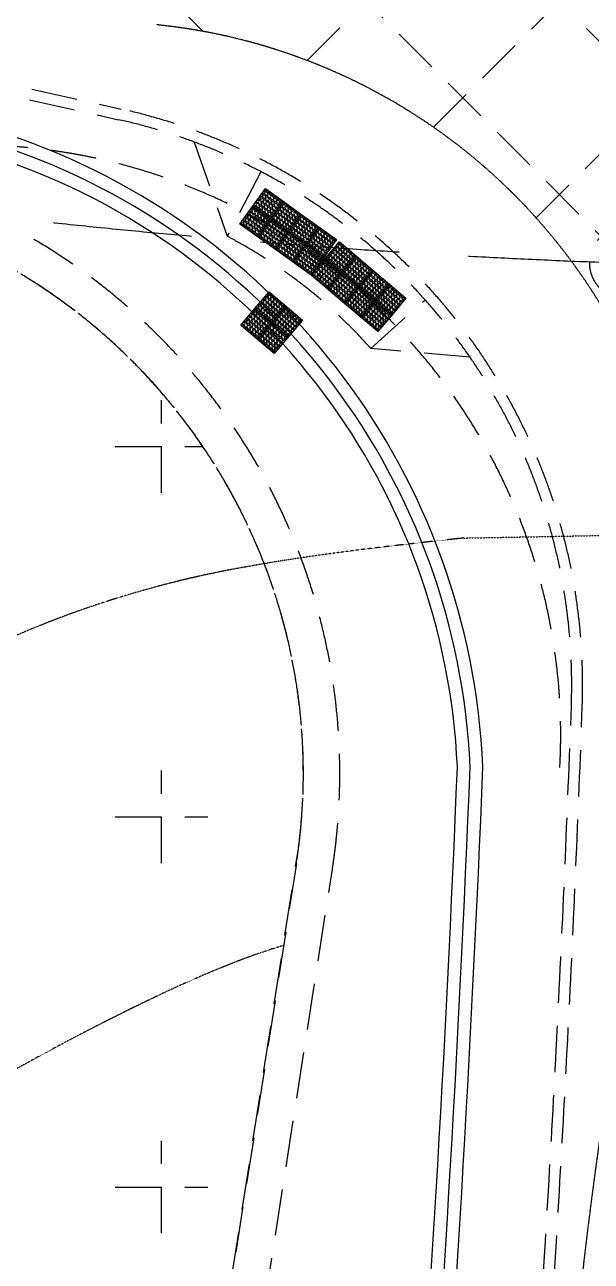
# Model space of a CAD drawing. Header units: millimetres. Extents: x 832728086 to 834530684, y 817551485 to 818349469.
# Drawn here: x 834236357 to 834244134, y 817878981 to 817895949 of the extents above; entities that cross this region are included whole.
import ezdxf

# ---------------------------------------------------------------- set-up
doc = ezdxf.new("R2010")
doc.units = ezdxf.units.MM
doc.header["$LTSCALE"] = 100
doc.linetypes.add('Hidden', pattern=[9.525, 6.35, -3.175])
doc.layers.add('+C-160', color=160, linetype='Hidden')
doc.layers.add('000-Tactile-l', color=8, linetype='Continuous')
doc.layers.add('000-helpline', color=30, linetype='Continuous', lineweight=30, plot=False)

# ---------------------------------------------------------------- blocks, each defined once
blk = doc.blocks.new('tactile')
at = {"layer": '000-helpline', "ltscale": 0.015}
for points in [[(834239.542, 817893.506), (834239.717, 817893.75), (834239.961, 817893.575), (834239.786, 817893.331)], [(834239.786, 817893.331), (834239.961, 817893.575), (834240.205, 817893.401), (834240.03, 817893.157)], [(834239.368, 817893.261), (834239.542, 817893.506), (834239.786, 817893.331), (834239.612, 817893.087)], [(834240.03, 817893.157), (834240.205, 817893.401), (834240.449, 817893.226), (834240.275, 817892.982)], [(834239.612, 817893.087), (834239.786, 817893.331), (834240.03, 817893.157), (834239.856, 817892.913)], [(834240.275, 817892.982), (834240.449, 817893.226), (834240.693, 817893.052), (834240.519, 817892.808)], [(834239.856, 817892.913), (834240.03, 817893.157), (834240.275, 817892.982), (834240.1, 817892.738)], [(834240.1, 817892.738), (834240.275, 817892.982), (834240.519, 817892.808), (834240.344, 817892.564)], [(834240.538, 817892.792), (834240.733, 817893.021), (834240.961, 817892.827), (834240.767, 817892.598)], [(834240.344, 817892.564), (834240.538, 817892.792), (834240.767, 817892.598), (834240.573, 817892.37)], [(834240.767, 817892.598), (834240.961, 817892.827), (834241.19, 817892.632), (834240.996, 817892.404)], [(834240.573, 817892.37), (834240.767, 817892.598), (834240.996, 817892.404), (834240.801, 817892.175)], [(834240.996, 817892.404), (834241.19, 817892.632), (834241.419, 817892.438), (834241.224, 817892.21)], [(834240.801, 817892.175), (834240.996, 817892.404), (834241.224, 817892.21), (834241.03, 817891.981)], [(834241.224, 817892.21), (834241.419, 817892.438), (834241.647, 817892.244), (834241.453, 817892.015)], [(834239.573, 817892.104), (834239.768, 817892.332), (834239.996, 817892.138), (834239.802, 817891.909)], [(834241.03, 817891.981), (834241.224, 817892.21), (834241.453, 817892.015), (834241.259, 817891.787)], [(834239.379, 817891.875), (834239.573, 817892.104), (834239.802, 817891.909), (834239.608, 817891.681)], [(834239.802, 817891.909), (834239.996, 817892.138), (834240.225, 817891.944), (834240.031, 817891.715)], [(834239.608, 817891.681), (834239.802, 817891.909), (834240.031, 817891.715), (834239.836, 817891.487)]]:
    blk.add_lwpolyline(points, close=True, dxfattribs=at)
at = {"layer": '000-Tactile-l'}
for points in [[(834239.856, 817892.913), (834239.368, 817893.261), (834239.717, 817893.75), (834240.205, 817893.401)], [(834240.344, 817892.564), (834239.856, 817892.913), (834240.205, 817893.401), (834240.693, 817893.052)], [(834240.801, 817892.175), (834240.344, 817892.564), (834240.733, 817893.021), (834241.19, 817892.632)], [(834241.259, 817891.787), (834240.801, 817892.175), (834241.19, 817892.632), (834241.647, 817892.244)], [(834239.836, 817891.487), (834239.379, 817891.875), (834239.768, 817892.332), (834240.225, 817891.944)]]:
    blk.add_lwpolyline(points, close=True, dxfattribs=at)
at = {"layer": '000-Tactile-l', "ltscale": 0.015}
for centre, radius in [((834239.722, 817893.715), 0.0175), ((834239.722, 817893.715), 0.0125), ((834239.606, 817893.552), 0.0175), ((834239.606, 817893.552), 0.0125), ((834239.635, 817893.593), 0.0175), ((834239.635, 817893.593), 0.0125), ((834239.664, 817893.633), 0.0175), ((834239.664, 817893.633), 0.0125), ((834239.676, 817893.564), 0.0175), ((834239.676, 817893.564), 0.0125), ((834239.693, 817893.674), 0.0175), ((834239.693, 817893.674), 0.0125), ((834239.705, 817893.604), 0.0175), ((834239.705, 817893.604), 0.0125), ((834239.717, 817893.535), 0.0175), ((834239.717, 817893.535), 0.0125), ((834239.734, 817893.645), 0.0175), ((834239.734, 817893.645), 0.0125), ((834239.746, 817893.575), 0.0175), ((834239.746, 817893.575), 0.0125), ((834239.763, 817893.686), 0.0175), ((834239.763, 817893.686), 0.0125), ((834239.775, 817893.616), 0.0175), ((834239.775, 817893.616), 0.0125), ((834239.786, 817893.546), 0.0175), ((834239.786, 817893.546), 0.0125), ((834239.804, 817893.657), 0.0175), ((834239.804, 817893.657), 0.0125), ((834239.815, 817893.587), 0.0175), ((834239.815, 817893.587), 0.0125), ((834239.845, 817893.628), 0.0175), ((834239.845, 817893.628), 0.0125), ((834239.856, 817893.558), 0.0175), ((834239.856, 817893.558), 0.0125), ((834239.885, 817893.598), 0.0175), ((834239.885, 817893.598), 0.0125), ((834239.897, 817893.529), 0.0175), ((834239.897, 817893.529), 0.0125), ((834239.926, 817893.569), 0.0175), ((834239.926, 817893.569), 0.0125), ((834239.967, 817893.54), 0.0175), ((834239.967, 817893.54), 0.0125), ((834239.49, 817893.389), 0.0175), ((834239.49, 817893.389), 0.0125), ((834239.519, 817893.43), 0.0175), ((834239.519, 817893.43), 0.0125), ((834239.531, 817893.36), 0.0175), ((834239.531, 817893.36), 0.0125), ((834239.548, 817893.471), 0.0175), ((834239.548, 817893.471), 0.0125), ((834239.56, 817893.401), 0.0175), ((834239.56, 817893.401), 0.0125), ((834239.577, 817893.511), 0.0175), ((834239.577, 817893.511), 0.0125), ((834239.589, 817893.442), 0.0175), ((834239.589, 817893.442), 0.0125), ((834239.6, 817893.372), 0.0175), ((834239.6, 817893.372), 0.0125), ((834239.618, 817893.482), 0.0175), ((834239.618, 817893.482), 0.0125), ((834239.629, 817893.412), 0.0175), ((834239.629, 817893.412), 0.0125), ((834239.647, 817893.523), 0.0175), ((834239.647, 817893.523), 0.0125), ((834239.658, 817893.453), 0.0175), ((834239.658, 817893.453), 0.0125), ((834239.67, 817893.383), 0.0175), ((834239.67, 817893.383), 0.0125), ((834239.688, 817893.494), 0.0175), ((834239.688, 817893.494), 0.0125), ((834239.699, 817893.424), 0.0175), ((834239.699, 817893.424), 0.0125), ((834239.711, 817893.354), 0.0175), ((834239.728, 817893.465), 0.0175), ((834239.728, 817893.465), 0.0125), ((834239.74, 817893.395), 0.0175), ((834239.74, 817893.395), 0.0125), ((834239.757, 817893.505), 0.0175), ((834239.757, 817893.505), 0.0125), ((834239.769, 817893.436), 0.0175), ((834239.769, 817893.436), 0.0125), ((834239.781, 817893.366), 0.0175), ((834239.781, 817893.366), 0.0125), ((834239.798, 817893.476), 0.0175), ((834239.798, 817893.476), 0.0125), ((834239.81, 817893.407), 0.0175), ((834239.81, 817893.407), 0.0125), ((834239.827, 817893.517), 0.0175), ((834239.827, 817893.517), 0.0125), ((834239.839, 817893.447), 0.0175), ((834239.839, 817893.447), 0.0125), ((834239.85, 817893.378), 0.0175), ((834239.85, 817893.378), 0.0125), ((834239.868, 817893.488), 0.0175), ((834239.868, 817893.488), 0.0125), ((834239.879, 817893.418), 0.0175), ((834239.879, 817893.418), 0.0125), ((834239.908, 817893.459), 0.0175), ((834239.908, 817893.459), 0.0125), ((834239.92, 817893.389), 0.0175), ((834239.92, 817893.389), 0.0125), ((834239.937, 817893.5), 0.0175), ((834239.937, 817893.5), 0.0125), ((834239.949, 817893.43), 0.0175), ((834239.949, 817893.43), 0.0125), ((834239.961, 817893.36), 0.0175), ((834239.961, 817893.36), 0.0125), ((834239.978, 817893.471), 0.0175), ((834239.978, 817893.471), 0.0125), ((834239.99, 817893.401), 0.0175), ((834239.99, 817893.401), 0.0125), ((834240.007, 817893.511), 0.0175), ((834240.007, 817893.511), 0.0125), ((834240.019, 817893.441), 0.0175), ((834240.019, 817893.441), 0.0125), ((834240.03, 817893.372), 0.0175), ((834240.03, 817893.372), 0.0125), ((834240.048, 817893.482), 0.0175), ((834240.048, 817893.482), 0.0125), ((834240.06, 817893.412), 0.0175), ((834240.06, 817893.412), 0.0125), ((834240.089, 817893.453), 0.0175), ((834240.089, 817893.453), 0.0125), ((834240.1, 817893.383), 0.0175), ((834240.1, 817893.383), 0.0125), ((834240.129, 817893.424), 0.0175), ((834240.129, 817893.424), 0.0125), ((834240.141, 817893.354), 0.0175), ((834240.17, 817893.395), 0.0175), ((834240.17, 817893.395), 0.0125), ((834240.211, 817893.366), 0.0175), ((834240.211, 817893.366), 0.0125), ((834239.403, 817893.267), 0.0175), ((834239.403, 817893.267), 0.0125), ((834239.432, 817893.308), 0.0175), ((834239.432, 817893.308), 0.0125), ((834239.443, 817893.238), 0.0175), ((834239.443, 817893.238), 0.0125), ((834239.461, 817893.349), 0.0175), ((834239.461, 817893.349), 0.0125), ((834239.472, 817893.279), 0.0175), ((834239.472, 817893.279), 0.0125), ((834239.484, 817893.209), 0.0175), ((834239.484, 817893.209), 0.0125), ((834239.502, 817893.32), 0.0175), ((834239.502, 817893.32), 0.0125), ((834239.513, 817893.25), 0.0175), ((834239.513, 817893.25), 0.0125), ((834239.542, 817893.29), 0.0175), ((834239.542, 817893.29), 0.0125), ((834239.554, 817893.221), 0.0175), ((834239.554, 817893.221), 0.0125), ((834239.571, 817893.331), 0.0175), ((834239.571, 817893.331), 0.0125), ((834239.583, 817893.261), 0.0175), ((834239.583, 817893.261), 0.0125), ((834239.595, 817893.192), 0.0175), ((834239.595, 817893.192), 0.0125), ((834239.612, 817893.302), 0.0175), ((834239.612, 817893.302), 0.0125), ((834239.624, 817893.232), 0.0175), ((834239.624, 817893.232), 0.0125), ((834239.641, 817893.343), 0.0175), ((834239.641, 817893.343), 0.0125), ((834239.653, 817893.273), 0.0175), ((834239.653, 817893.273), 0.0125), ((834239.664, 817893.203), 0.0175), ((834239.664, 817893.203), 0.0125), ((834239.682, 817893.314), 0.0175), ((834239.682, 817893.314), 0.0125), ((834239.693, 817893.244), 0.0175), ((834239.693, 817893.244), 0.0125), ((834239.711, 817893.354), 0.0125), ((834239.722, 817893.285), 0.0175), ((834239.722, 817893.285), 0.0125), ((834239.734, 817893.215), 0.0175), ((834239.734, 817893.215), 0.0125), ((834239.751, 817893.325), 0.0175), ((834239.751, 817893.325), 0.0125), ((834239.763, 817893.256), 0.0175), ((834239.763, 817893.256), 0.0125), ((834239.775, 817893.186), 0.0175), ((834239.792, 817893.296), 0.0175), ((834239.792, 817893.296), 0.0125), ((834239.804, 817893.226), 0.0175), ((834239.804, 817893.226), 0.0125), ((834239.821, 817893.337), 0.0175), ((834239.821, 817893.337), 0.0125), ((834239.833, 817893.267), 0.0175), ((834239.833, 817893.267), 0.0125), ((834239.844, 817893.197), 0.0175), ((834239.844, 817893.197), 0.0125), ((834239.862, 817893.308), 0.0175), ((834239.862, 817893.308), 0.0125), ((834239.874, 817893.238), 0.0175), ((834239.874, 817893.238), 0.0125), ((834239.891, 817893.349), 0.0175), ((834239.891, 817893.349), 0.0125), ((834239.903, 817893.279), 0.0175), ((834239.903, 817893.279), 0.0125), ((834239.914, 817893.209), 0.0175), ((834239.914, 817893.209), 0.0125), ((834239.932, 817893.319), 0.0175), ((834239.932, 817893.319), 0.0125), ((834239.943, 817893.25), 0.0175), ((834239.943, 817893.25), 0.0125), ((834239.972, 817893.29), 0.0175), ((834239.972, 817893.29), 0.0125), ((834239.984, 817893.221), 0.0175), ((834239.984, 817893.221), 0.0125), ((834240.001, 817893.331), 0.0175), ((834240.001, 817893.331), 0.0125), ((834240.013, 817893.261), 0.0175), ((834240.013, 817893.261), 0.0125), ((834240.025, 817893.192), 0.0175), ((834240.025, 817893.192), 0.0125), ((834240.042, 817893.302), 0.0175), ((834240.042, 817893.302), 0.0125), ((834240.054, 817893.232), 0.0175), ((834240.054, 817893.232), 0.0125), ((834240.071, 817893.343), 0.0175), ((834240.071, 817893.343), 0.0125), ((834240.083, 817893.273), 0.0175), ((834240.083, 817893.273), 0.0125), ((834240.094, 817893.203), 0.0175), ((834240.094, 817893.203), 0.0125), ((834240.112, 817893.314), 0.0175), ((834240.112, 817893.314), 0.0125), ((834240.123, 817893.244), 0.0175), ((834240.123, 817893.244), 0.0125), ((834240.141, 817893.354), 0.0125), ((834240.153, 817893.285), 0.0175), ((834240.153, 817893.285), 0.0125), ((834240.164, 817893.215), 0.0175), ((834240.164, 817893.215), 0.0125), ((834240.182, 817893.325), 0.0175), ((834240.182, 817893.325), 0.0125), ((834240.193, 817893.255), 0.0175), ((834240.193, 817893.255), 0.0125), ((834240.205, 817893.186), 0.0175), ((834240.222, 817893.296), 0.0175), ((834240.222, 817893.296), 0.0125), ((834240.234, 817893.226), 0.0175), ((834240.234, 817893.226), 0.0125), ((834240.251, 817893.337), 0.0175), ((834240.251, 817893.337), 0.0125), ((834240.263, 817893.267), 0.0175), ((834240.263, 817893.267), 0.0125), ((834240.275, 817893.197), 0.0175), ((834240.275, 817893.197), 0.0125), ((834240.292, 817893.308), 0.0175), ((834240.292, 817893.308), 0.0125), ((834240.304, 817893.238), 0.0175), ((834240.304, 817893.238), 0.0125), ((834240.333, 817893.279), 0.0175), ((834240.333, 817893.279), 0.0125), ((834240.344, 817893.209), 0.0175), ((834240.344, 817893.209), 0.0125), ((834240.373, 817893.25), 0.0175), ((834240.373, 817893.25), 0.0125), ((834240.414, 817893.221), 0.0175), ((834240.414, 817893.221), 0.0125), ((834240.455, 817893.191), 0.0175), ((834240.455, 817893.191), 0.0125), ((834239.525, 817893.18), 0.0175), ((834239.525, 817893.18), 0.0125), ((834239.565, 817893.151), 0.0175), ((834239.565, 817893.151), 0.0125), ((834239.606, 817893.122), 0.0175), ((834239.606, 817893.122), 0.0125), ((834239.635, 817893.163), 0.0175), ((834239.635, 817893.163), 0.0125), ((834239.647, 817893.093), 0.0175), ((834239.647, 817893.093), 0.0125), ((834239.676, 817893.133), 0.0175), ((834239.676, 817893.133), 0.0125), ((834239.687, 817893.064), 0.0175), ((834239.687, 817893.064), 0.0125), ((834239.705, 817893.174), 0.0175), ((834239.705, 817893.174), 0.0125), ((834239.717, 817893.104), 0.0175), ((834239.717, 817893.104), 0.0125), ((834239.728, 817893.035), 0.0175), ((834239.728, 817893.035), 0.0125), ((834239.746, 817893.145), 0.0175), ((834239.746, 817893.145), 0.0125), ((834239.757, 817893.075), 0.0175), ((834239.757, 817893.075), 0.0125), ((834239.775, 817893.186), 0.0125), ((834239.786, 817893.116), 0.0175), ((834239.786, 817893.116), 0.0125), ((834239.798, 817893.046), 0.0175), ((834239.798, 817893.046), 0.0125), ((834239.815, 817893.157), 0.0175), ((834239.815, 817893.157), 0.0125), ((834239.827, 817893.087), 0.0175), ((834239.827, 817893.087), 0.0125), ((834239.839, 817893.017), 0.0175), ((834239.856, 817893.128), 0.0175), ((834239.856, 817893.128), 0.0125), ((834239.868, 817893.058), 0.0175), ((834239.868, 817893.058), 0.0125), ((834239.885, 817893.168), 0.0175), ((834239.885, 817893.168), 0.0125), ((834239.897, 817893.099), 0.0175), ((834239.897, 817893.099), 0.0125), ((834239.908, 817893.029), 0.0175), ((834239.908, 817893.029), 0.0125), ((834239.926, 817893.139), 0.0175), ((834239.926, 817893.139), 0.0125), ((834239.937, 817893.07), 0.0175), ((834239.937, 817893.07), 0.0125), ((834239.955, 817893.18), 0.0175), ((834239.955, 817893.18), 0.0125), ((834239.966, 817893.11), 0.0175), ((834239.966, 817893.11), 0.0125), ((834239.978, 817893.04), 0.0175), ((834239.978, 817893.04), 0.0125), ((834239.996, 817893.151), 0.0175), ((834239.996, 817893.151), 0.0125), ((834240.007, 817893.081), 0.0175), ((834240.007, 817893.081), 0.0125), ((834240.036, 817893.122), 0.0175), ((834240.036, 817893.122), 0.0125), ((834240.048, 817893.052), 0.0175), ((834240.048, 817893.052), 0.0125), ((834240.065, 817893.162), 0.0175), ((834240.065, 817893.162), 0.0125), ((834240.077, 817893.093), 0.0175), ((834240.077, 817893.093), 0.0125), ((834240.089, 817893.023), 0.0175), ((834240.089, 817893.023), 0.0125), ((834240.106, 817893.133), 0.0175), ((834240.106, 817893.133), 0.0125), ((834240.118, 817893.064), 0.0175), ((834240.118, 817893.064), 0.0125), ((834240.135, 817893.174), 0.0175), ((834240.135, 817893.174), 0.0125), ((834240.147, 817893.104), 0.0175), ((834240.147, 817893.104), 0.0125), ((834240.158, 817893.035), 0.0175), ((834240.158, 817893.035), 0.0125), ((834240.176, 817893.145), 0.0175), ((834240.176, 817893.145), 0.0125), ((834240.187, 817893.075), 0.0175), ((834240.187, 817893.075), 0.0125), ((834240.205, 817893.186), 0.0125), ((834240.216, 817893.116), 0.0175), ((834240.216, 817893.116), 0.0125), ((834240.228, 817893.046), 0.0175), ((834240.228, 817893.046), 0.0125), ((834240.245, 817893.157), 0.0175), ((834240.245, 817893.157), 0.0125), ((834240.257, 817893.087), 0.0175), ((834240.257, 817893.087), 0.0125), ((834240.269, 817893.017), 0.0175), ((834240.286, 817893.128), 0.0175), ((834240.286, 817893.128), 0.0125), ((834240.298, 817893.058), 0.0175), ((834240.298, 817893.058), 0.0125), ((834240.315, 817893.168), 0.0175), ((834240.315, 817893.168), 0.0125), ((834240.327, 817893.099), 0.0175), ((834240.327, 817893.099), 0.0125), ((834240.338, 817893.029), 0.0175), ((834240.338, 817893.029), 0.0125), ((834240.356, 817893.139), 0.0175), ((834240.356, 817893.139), 0.0125), ((834240.368, 817893.069), 0.0175), ((834240.368, 817893.069), 0.0125), ((834240.385, 817893.18), 0.0175), ((834240.385, 817893.18), 0.0125), ((834240.397, 817893.11), 0.0175), ((834240.397, 817893.11), 0.0125), ((834240.408, 817893.04), 0.0175), ((834240.408, 817893.04), 0.0125), ((834240.426, 817893.151), 0.0175), ((834240.426, 817893.151), 0.0125), ((834240.437, 817893.081), 0.0175), ((834240.437, 817893.081), 0.0125), ((834240.466, 817893.122), 0.0175), ((834240.466, 817893.122), 0.0125), ((834240.478, 817893.052), 0.0175), ((834240.478, 817893.052), 0.0125), ((834240.495, 817893.162), 0.0175), ((834240.495, 817893.162), 0.0125), ((834240.507, 817893.093), 0.0175), ((834240.507, 817893.093), 0.0125), ((834240.519, 817893.023), 0.0175), ((834240.519, 817893.023), 0.0125), ((834240.536, 817893.133), 0.0175), ((834240.536, 817893.133), 0.0125), ((834240.548, 817893.064), 0.0175), ((834240.548, 817893.064), 0.0125), ((834240.577, 817893.104), 0.0175), ((834240.577, 817893.104), 0.0125), ((834240.588, 817893.035), 0.0175), ((834240.588, 817893.035), 0.0125), ((834240.617, 817893.075), 0.0175), ((834240.617, 817893.075), 0.0125), ((834240.658, 817893.046), 0.0175), ((834240.658, 817893.046), 0.0125), ((834239.769, 817893.006), 0.0175), ((834239.769, 817893.006), 0.0125), ((834239.81, 817892.977), 0.0175), ((834239.81, 817892.977), 0.0125), ((834239.839, 817893.017), 0.0125), ((834239.85, 817892.947), 0.0175), ((834239.85, 817892.947), 0.0125), ((834239.879, 817892.988), 0.0175), ((834239.879, 817892.988), 0.0125), ((834239.891, 817892.918), 0.0175), ((834239.891, 817892.918), 0.0125), ((834239.92, 817892.959), 0.0175), ((834239.92, 817892.959), 0.0125), ((834239.932, 817892.889), 0.0175), ((834239.932, 817892.889), 0.0125), ((834239.949, 817893), 0.0175), ((834239.949, 817893), 0.0125), ((834239.961, 817892.93), 0.0175), ((834239.961, 817892.93), 0.0125), ((834239.972, 817892.86), 0.0175), ((834239.972, 817892.86), 0.0125), ((834239.99, 817892.971), 0.0175), ((834239.99, 817892.971), 0.0125), ((834240.001, 817892.901), 0.0175), ((834240.001, 817892.901), 0.0125), ((834240.019, 817893.011), 0.0175), ((834240.019, 817893.011), 0.0125), ((834240.03, 817892.942), 0.0175), ((834240.03, 817892.942), 0.0125), ((834240.042, 817892.872), 0.0175), ((834240.042, 817892.872), 0.0125), ((834240.059, 817892.982), 0.0175), ((834240.059, 817892.982), 0.0125), ((834240.071, 817892.913), 0.0175), ((834240.071, 817892.913), 0.0125), ((834240.1, 817892.953), 0.0175), ((834240.1, 817892.953), 0.0125), ((834240.112, 817892.883), 0.0175), ((834240.112, 817892.883), 0.0125), ((834240.129, 817892.994), 0.0175), ((834240.129, 817892.994), 0.0125), ((834240.141, 817892.924), 0.0175), ((834240.141, 817892.924), 0.0125), ((834240.152, 817892.854), 0.0175), ((834240.152, 817892.854), 0.0125), ((834240.17, 817892.965), 0.0175), ((834240.17, 817892.965), 0.0125), ((834240.182, 817892.895), 0.0175), ((834240.182, 817892.895), 0.0125), ((834240.199, 817893.006), 0.0175), ((834240.199, 817893.006), 0.0125), ((834240.211, 817892.936), 0.0175), ((834240.211, 817892.936), 0.0125), ((834240.222, 817892.866), 0.0175), ((834240.222, 817892.866), 0.0125), ((834240.24, 817892.976), 0.0175), ((834240.24, 817892.976), 0.0125), ((834240.251, 817892.907), 0.0175), ((834240.251, 817892.907), 0.0125), ((834240.269, 817893.017), 0.0125), ((834240.28, 817892.947), 0.0175), ((834240.28, 817892.947), 0.0125), ((834240.292, 817892.878), 0.0175), ((834240.292, 817892.878), 0.0125), ((834240.309, 817892.988), 0.0175), ((834240.309, 817892.988), 0.0125), ((834240.321, 817892.918), 0.0175), ((834240.321, 817892.918), 0.0125), ((834240.333, 817892.849), 0.0175), ((834240.35, 817892.959), 0.0175), ((834240.35, 817892.959), 0.0125), ((834240.362, 817892.889), 0.0175), ((834240.362, 817892.889), 0.0125), ((834240.379, 817893), 0.0175), ((834240.379, 817893), 0.0125), ((834240.391, 817892.93), 0.0175), ((834240.391, 817892.93), 0.0125), ((834240.402, 817892.86), 0.0175), ((834240.402, 817892.86), 0.0125), ((834240.42, 817892.971), 0.0175), ((834240.42, 817892.971), 0.0125), ((834240.431, 817892.901), 0.0175), ((834240.431, 817892.901), 0.0125), ((834240.449, 817893.011), 0.0175), ((834240.449, 817893.011), 0.0125), ((834240.461, 817892.942), 0.0175), ((834240.461, 817892.942), 0.0125), ((834240.472, 817892.872), 0.0175), ((834240.472, 817892.872), 0.0125), ((834240.49, 817892.982), 0.0175), ((834240.49, 817892.982), 0.0125), ((834240.501, 817892.912), 0.0175), ((834240.501, 817892.912), 0.0125), ((834240.53, 817892.953), 0.0175), ((834240.53, 817892.953), 0.0125), ((834240.542, 817892.883), 0.0175), ((834240.542, 817892.883), 0.0125), ((834240.559, 817892.994), 0.0175), ((834240.559, 817892.994), 0.0125), ((834240.571, 817892.924), 0.0175), ((834240.571, 817892.924), 0.0125), ((834240.6, 817892.965), 0.0175), ((834240.6, 817892.965), 0.0125), ((834240.629, 817893.005), 0.0175), ((834240.629, 817893.005), 0.0125), ((834240.638, 817892.871), 0.0175), ((834240.638, 817892.871), 0.0125), ((834240.671, 817892.91), 0.0175), ((834240.671, 817892.91), 0.0125), ((834240.703, 817892.948), 0.0175), ((834240.703, 817892.948), 0.0125), ((834240.709, 817892.877), 0.0175), ((834240.709, 817892.877), 0.0125), ((834240.736, 817892.986), 0.0175), ((834240.736, 817892.986), 0.0125), ((834240.741, 817892.915), 0.0175), ((834240.741, 817892.915), 0.0125), ((834240.747, 817892.845), 0.0175), ((834240.774, 817892.953), 0.0175), ((834240.774, 817892.953), 0.0125), ((834240.779, 817892.883), 0.0175), ((834240.779, 817892.883), 0.0125), ((834240.812, 817892.921), 0.0175), ((834240.812, 817892.921), 0.0125), ((834240.818, 817892.851), 0.0175), ((834240.818, 817892.851), 0.0125), ((834240.85, 817892.889), 0.0175), ((834240.85, 817892.889), 0.0125), ((834240.888, 817892.856), 0.0175), ((834240.888, 817892.856), 0.0125), ((834240.013, 817892.831), 0.0175), ((834240.013, 817892.831), 0.0125), ((834240.054, 817892.802), 0.0175), ((834240.054, 817892.802), 0.0125), ((834240.083, 817892.843), 0.0175), ((834240.083, 817892.843), 0.0125), ((834240.094, 817892.773), 0.0175), ((834240.094, 817892.773), 0.0125), ((834240.123, 817892.814), 0.0175), ((834240.123, 817892.814), 0.0125), ((834240.135, 817892.744), 0.0175), ((834240.135, 817892.744), 0.0125), ((834240.164, 817892.785), 0.0175), ((834240.164, 817892.785), 0.0125), ((834240.176, 817892.715), 0.0175), ((834240.176, 817892.715), 0.0125), ((834240.193, 817892.825), 0.0175), ((834240.193, 817892.825), 0.0125), ((834240.205, 817892.756), 0.0175), ((834240.205, 817892.756), 0.0125), ((834240.216, 817892.686), 0.0175), ((834240.216, 817892.686), 0.0125), ((834240.234, 817892.796), 0.0175), ((834240.234, 817892.796), 0.0125), ((834240.245, 817892.727), 0.0175), ((834240.245, 817892.727), 0.0125), ((834240.263, 817892.837), 0.0175), ((834240.263, 817892.837), 0.0125), ((834240.274, 817892.767), 0.0175), ((834240.274, 817892.767), 0.0125), ((834240.286, 817892.697), 0.0175), ((834240.286, 817892.697), 0.0125), ((834240.304, 817892.808), 0.0175), ((834240.304, 817892.808), 0.0125), ((834240.315, 817892.738), 0.0175), ((834240.315, 817892.738), 0.0125), ((834240.333, 817892.849), 0.0125), ((834240.344, 817892.779), 0.0175), ((834240.344, 817892.779), 0.0125), ((834240.356, 817892.709), 0.0175), ((834240.356, 817892.709), 0.0125), ((834240.373, 817892.82), 0.0175), ((834240.373, 817892.82), 0.0125), ((834240.385, 817892.75), 0.0175), ((834240.385, 817892.75), 0.0125), ((834240.397, 817892.68), 0.0175), ((834240.397, 817892.68), 0.0125), ((834240.414, 817892.79), 0.0175), ((834240.414, 817892.79), 0.0125), ((834240.426, 817892.721), 0.0175), ((834240.426, 817892.721), 0.0125), ((834240.443, 817892.831), 0.0175), ((834240.443, 817892.831), 0.0125), ((834240.455, 817892.761), 0.0175), ((834240.455, 817892.761), 0.0125), ((834240.477, 817892.681), 0.0175), ((834240.477, 817892.681), 0.0125), ((834240.484, 817892.802), 0.0175), ((834240.484, 817892.802), 0.0125), ((834240.509, 817892.719), 0.0175), ((834240.513, 817892.843), 0.0175), ((834240.509, 817892.719), 0.0125), ((834240.513, 817892.843), 0.0125), ((834240.541, 817892.757), 0.0175), ((834240.541, 817892.757), 0.0125), ((834240.547, 817892.687), 0.0175), ((834240.547, 817892.687), 0.0125), ((834240.574, 817892.795), 0.0175), ((834240.574, 817892.795), 0.0125), ((834240.579, 817892.725), 0.0175), ((834240.579, 817892.725), 0.0125), ((834240.606, 817892.833), 0.0175), ((834240.606, 817892.833), 0.0125), ((834240.612, 817892.763), 0.0175), ((834240.612, 817892.763), 0.0125), ((834240.618, 817892.692), 0.0175), ((834240.618, 817892.692), 0.0125), ((834240.644, 817892.801), 0.0175), ((834240.644, 817892.801), 0.0125), ((834240.65, 817892.73), 0.0175), ((834240.65, 817892.73), 0.0125), ((834240.677, 817892.839), 0.0175), ((834240.677, 817892.839), 0.0125), ((834240.682, 817892.769), 0.0175), ((834240.682, 817892.769), 0.0125), ((834240.688, 817892.698), 0.0175), ((834240.688, 817892.698), 0.0125), ((834240.715, 817892.807), 0.0175), ((834240.715, 817892.807), 0.0125), ((834240.72, 817892.736), 0.0175), ((834240.72, 817892.736), 0.0125), ((834240.747, 817892.845), 0.0125), ((834240.753, 817892.774), 0.0175), ((834240.753, 817892.774), 0.0125), ((834240.758, 817892.704), 0.0175), ((834240.758, 817892.704), 0.0125), ((834240.785, 817892.812), 0.0175), ((834240.785, 817892.812), 0.0125), ((834240.791, 817892.742), 0.0175), ((834240.791, 817892.742), 0.0125), ((834240.823, 817892.78), 0.0175), ((834240.823, 817892.78), 0.0125), ((834240.829, 817892.71), 0.0175), ((834240.829, 817892.71), 0.0125), ((834240.856, 817892.818), 0.0175), ((834240.856, 817892.818), 0.0125), ((834240.861, 817892.748), 0.0175), ((834240.861, 817892.748), 0.0125), ((834240.867, 817892.677), 0.0175), ((834240.894, 817892.786), 0.0175), ((834240.894, 817892.786), 0.0125), ((834240.899, 817892.715), 0.0175), ((834240.899, 817892.715), 0.0125), ((834240.926, 817892.824), 0.0175), ((834240.926, 817892.824), 0.0125), ((834240.932, 817892.753), 0.0175), ((834240.932, 817892.753), 0.0125), ((834240.938, 817892.683), 0.0175), ((834240.938, 817892.683), 0.0125), ((834240.964, 817892.791), 0.0175), ((834240.964, 817892.791), 0.0125), ((834240.97, 817892.721), 0.0175), ((834240.97, 817892.721), 0.0125), ((834241.002, 817892.759), 0.0175), ((834241.002, 817892.759), 0.0125), ((834241.008, 817892.689), 0.0175), ((834241.008, 817892.689), 0.0125), ((834241.04, 817892.727), 0.0175), ((834241.04, 817892.727), 0.0125), ((834241.078, 817892.694), 0.0175), ((834241.078, 817892.694), 0.0125), ((834240.257, 817892.657), 0.0175), ((834240.257, 817892.657), 0.0125), ((834240.298, 817892.628), 0.0175), ((834240.298, 817892.628), 0.0125), ((834240.327, 817892.668), 0.0175), ((834240.327, 817892.668), 0.0125), ((834240.338, 817892.599), 0.0175), ((834240.338, 817892.599), 0.0125), ((834240.367, 817892.639), 0.0175), ((834240.367, 817892.639), 0.0125), ((834240.379, 817892.567), 0.0175), ((834240.379, 817892.567), 0.0125), ((834240.412, 817892.605), 0.0175), ((834240.412, 817892.605), 0.0125), ((834240.418, 817892.534), 0.0175), ((834240.418, 817892.534), 0.0125), ((834240.444, 817892.643), 0.0175), ((834240.444, 817892.643), 0.0125), ((834240.45, 817892.572), 0.0175), ((834240.45, 817892.572), 0.0125), ((834240.482, 817892.61), 0.0175), ((834240.482, 817892.61), 0.0125), ((834240.488, 817892.54), 0.0175), ((834240.488, 817892.54), 0.0125), ((834240.515, 817892.649), 0.0175), ((834240.515, 817892.649), 0.0125), ((834240.52, 817892.578), 0.0175), ((834240.52, 817892.578), 0.0125), ((834240.526, 817892.508), 0.0175), ((834240.553, 817892.616), 0.0175), ((834240.553, 817892.616), 0.0125), ((834240.558, 817892.546), 0.0175), ((834240.558, 817892.546), 0.0125), ((834240.585, 817892.654), 0.0175), ((834240.585, 817892.654), 0.0125), ((834240.591, 817892.584), 0.0175), ((834240.591, 817892.584), 0.0125), ((834240.597, 817892.513), 0.0175), ((834240.597, 817892.513), 0.0125), ((834240.623, 817892.622), 0.0175), ((834240.623, 817892.622), 0.0125), ((834240.629, 817892.551), 0.0175), ((834240.629, 817892.551), 0.0125), ((834240.656, 817892.66), 0.0175), ((834240.656, 817892.66), 0.0125), ((834240.661, 817892.59), 0.0175), ((834240.661, 817892.59), 0.0125), ((834240.667, 817892.519), 0.0175), ((834240.667, 817892.519), 0.0125), ((834240.694, 817892.628), 0.0175), ((834240.694, 817892.628), 0.0125), ((834240.699, 817892.557), 0.0175), ((834240.699, 817892.557), 0.0125), ((834240.726, 817892.666), 0.0175), ((834240.726, 817892.666), 0.0125), ((834240.732, 817892.595), 0.0175), ((834240.732, 817892.595), 0.0125), ((834240.738, 817892.525), 0.0175), ((834240.738, 817892.525), 0.0125), ((834240.764, 817892.633), 0.0175), ((834240.764, 817892.633), 0.0125), ((834240.77, 817892.563), 0.0175), ((834240.77, 817892.563), 0.0125), ((834240.797, 817892.671), 0.0175), ((834240.797, 817892.671), 0.0125), ((834240.802, 817892.601), 0.0175), ((834240.802, 817892.601), 0.0125), ((834240.808, 817892.531), 0.0175), ((834240.808, 817892.531), 0.0125), ((834240.835, 817892.639), 0.0175), ((834240.835, 817892.639), 0.0125), ((834240.84, 817892.569), 0.0175), ((834240.84, 817892.569), 0.0125), ((834240.867, 817892.677), 0.0125), ((834240.873, 817892.607), 0.0175), ((834240.873, 817892.607), 0.0125), ((834240.879, 817892.536), 0.0175), ((834240.879, 817892.536), 0.0125), ((834240.905, 817892.645), 0.0175), ((834240.905, 817892.645), 0.0125), ((834240.911, 817892.574), 0.0175), ((834240.911, 817892.574), 0.0125), ((834240.943, 817892.612), 0.0175), ((834240.943, 817892.612), 0.0125), ((834240.949, 817892.542), 0.0175), ((834240.949, 817892.542), 0.0125), ((834240.976, 817892.651), 0.0175), ((834240.976, 817892.651), 0.0125), ((834240.981, 817892.58), 0.0175), ((834240.981, 817892.58), 0.0125), ((834240.987, 817892.51), 0.0175), ((834241.014, 817892.618), 0.0175), ((834241.014, 817892.618), 0.0125), ((834241.019, 817892.548), 0.0175), ((834241.019, 817892.548), 0.0125), ((834241.046, 817892.656), 0.0175), ((834241.046, 817892.656), 0.0125), ((834241.052, 817892.586), 0.0175), ((834241.052, 817892.586), 0.0125), ((834241.058, 817892.515), 0.0175), ((834241.058, 817892.515), 0.0125), ((834241.084, 817892.624), 0.0175), ((834241.084, 817892.624), 0.0125), ((834241.09, 817892.553), 0.0175), ((834241.09, 817892.553), 0.0125), ((834241.117, 817892.662), 0.0175), ((834241.117, 817892.662), 0.0125), ((834241.122, 817892.592), 0.0175), ((834241.122, 817892.592), 0.0125), ((834241.128, 817892.521), 0.0175), ((834241.128, 817892.521), 0.0125), ((834241.155, 817892.63), 0.0175), ((834241.155, 817892.63), 0.0125), ((834241.16, 817892.559), 0.0175), ((834241.16, 817892.559), 0.0125), ((834241.193, 817892.597), 0.0175), ((834241.193, 817892.597), 0.0125), ((834241.199, 817892.527), 0.0175), ((834241.199, 817892.527), 0.0125), ((834241.231, 817892.565), 0.0175), ((834241.231, 817892.565), 0.0125), ((834241.269, 817892.532), 0.0175), ((834241.269, 817892.532), 0.0125), ((834240.456, 817892.502), 0.0175), ((834240.456, 817892.502), 0.0125), ((834240.494, 817892.469), 0.0175), ((834240.494, 817892.469), 0.0125), ((834240.526, 817892.508), 0.0125), ((834240.532, 817892.437), 0.0175), ((834240.532, 817892.437), 0.0125), ((834240.564, 817892.475), 0.0175), ((834240.564, 817892.475), 0.0125), ((834240.57, 817892.405), 0.0175), ((834240.57, 817892.405), 0.0125), ((834240.602, 817892.443), 0.0175), ((834240.602, 817892.443), 0.0125), ((834240.608, 817892.372), 0.0175), ((834240.608, 817892.372), 0.0125), ((834240.635, 817892.481), 0.0175), ((834240.635, 817892.481), 0.0125), ((834240.64, 817892.41), 0.0175), ((834240.64, 817892.41), 0.0125), ((834240.646, 817892.34), 0.0175), ((834240.673, 817892.449), 0.0175), ((834240.673, 817892.449), 0.0125), ((834240.679, 817892.378), 0.0175), ((834240.679, 817892.378), 0.0125), ((834240.705, 817892.487), 0.0175), ((834240.705, 817892.487), 0.0125), ((834240.711, 817892.416), 0.0175), ((834240.711, 817892.416), 0.0125), ((834240.717, 817892.346), 0.0175), ((834240.717, 817892.346), 0.0125), ((834240.743, 817892.454), 0.0175), ((834240.743, 817892.454), 0.0125), ((834240.749, 817892.384), 0.0175), ((834240.749, 817892.384), 0.0125), ((834240.776, 817892.492), 0.0175), ((834240.776, 817892.492), 0.0125), ((834240.781, 817892.422), 0.0175), ((834240.781, 817892.422), 0.0125), ((834240.787, 817892.351), 0.0175), ((834240.787, 817892.351), 0.0125), ((834240.814, 817892.46), 0.0175), ((834240.814, 817892.46), 0.0125), ((834240.819, 817892.39), 0.0175), ((834240.819, 817892.39), 0.0125), ((834240.846, 817892.498), 0.0175), ((834240.846, 817892.498), 0.0125), ((834240.852, 817892.428), 0.0175), ((834240.852, 817892.428), 0.0125), ((834240.858, 817892.357), 0.0175), ((834240.858, 817892.357), 0.0125), ((834240.884, 817892.466), 0.0175), ((834240.884, 817892.466), 0.0125), ((834240.89, 817892.395), 0.0175), ((834240.89, 817892.395), 0.0125), ((834240.917, 817892.504), 0.0175), ((834240.917, 817892.504), 0.0125), ((834240.922, 817892.433), 0.0175), ((834240.922, 817892.433), 0.0125), ((834240.928, 817892.363), 0.0175), ((834240.928, 817892.363), 0.0125), ((834240.955, 817892.471), 0.0175), ((834240.955, 817892.471), 0.0125), ((834240.96, 817892.401), 0.0175), ((834240.96, 817892.401), 0.0125), ((834240.987, 817892.51), 0.0125), ((834240.993, 817892.439), 0.0175), ((834240.993, 817892.439), 0.0125), ((834240.999, 817892.369), 0.0175), ((834240.999, 817892.369), 0.0125), ((834241.025, 817892.477), 0.0175), ((834241.025, 817892.477), 0.0125), ((834241.031, 817892.407), 0.0175), ((834241.031, 817892.407), 0.0125), ((834241.037, 817892.336), 0.0175), ((834241.063, 817892.445), 0.0175), ((834241.063, 817892.445), 0.0125), ((834241.069, 817892.374), 0.0175), ((834241.069, 817892.374), 0.0125), ((834241.096, 817892.483), 0.0175), ((834241.096, 817892.483), 0.0125), ((834241.101, 817892.412), 0.0175), ((834241.101, 817892.412), 0.0125), ((834241.107, 817892.342), 0.0175), ((834241.107, 817892.342), 0.0125), ((834241.134, 817892.451), 0.0175), ((834241.134, 817892.451), 0.0125), ((834241.14, 817892.38), 0.0175), ((834241.14, 817892.38), 0.0125), ((834241.166, 817892.489), 0.0175), ((834241.166, 817892.489), 0.0125), ((834241.172, 817892.418), 0.0175), ((834241.172, 817892.418), 0.0125), ((834241.178, 817892.348), 0.0175), ((834241.178, 817892.348), 0.0125), ((834241.204, 817892.456), 0.0175), ((834241.204, 817892.456), 0.0125), ((834241.21, 817892.386), 0.0175), ((834241.21, 817892.386), 0.0125), ((834241.237, 817892.494), 0.0175), ((834241.237, 817892.494), 0.0125), ((834241.242, 817892.424), 0.0175), ((834241.242, 817892.424), 0.0125), ((834241.248, 817892.353), 0.0175), ((834241.248, 817892.353), 0.0125), ((834241.275, 817892.462), 0.0175), ((834241.275, 817892.462), 0.0125), ((834241.28, 817892.392), 0.0175), ((834241.28, 817892.392), 0.0125), ((834241.307, 817892.5), 0.0175), ((834241.307, 817892.5), 0.0125), ((834241.313, 817892.43), 0.0175), ((834241.313, 817892.43), 0.0125), ((834241.319, 817892.359), 0.0175), ((834241.319, 817892.359), 0.0125), ((834241.345, 817892.468), 0.0175), ((834241.345, 817892.468), 0.0125), ((834241.351, 817892.397), 0.0175), ((834241.351, 817892.397), 0.0125), ((834241.383, 817892.435), 0.0175), ((834241.383, 817892.435), 0.0125), ((834241.389, 817892.365), 0.0175), ((834241.389, 817892.365), 0.0125), ((834241.421, 817892.403), 0.0175), ((834241.421, 817892.403), 0.0125), ((834241.46, 817892.371), 0.0175), ((834241.46, 817892.371), 0.0125), ((834241.498, 817892.338), 0.0175), ((834239.673, 817892.183), 0.0175), ((834239.673, 817892.183), 0.0125), ((834239.706, 817892.221), 0.0175), ((834239.706, 817892.221), 0.0125), ((834239.738, 817892.259), 0.0175), ((834239.738, 817892.259), 0.0125), ((834239.744, 817892.188), 0.0175), ((834239.744, 817892.188), 0.0125), ((834239.77, 817892.297), 0.0175), ((834239.77, 817892.297), 0.0125), ((834239.776, 817892.227), 0.0175), ((834239.776, 817892.227), 0.0125), ((834239.809, 817892.265), 0.0175), ((834239.809, 817892.265), 0.0125), ((834239.814, 817892.194), 0.0175), ((834239.814, 817892.194), 0.0125), ((834239.847, 817892.232), 0.0175), ((834239.847, 817892.232), 0.0125), ((834239.885, 817892.2), 0.0175), ((834239.885, 817892.2), 0.0125), ((834239.923, 817892.168), 0.0175), ((834240.646, 817892.34), 0.0125), ((834240.684, 817892.308), 0.0175), ((834240.684, 817892.308), 0.0125), ((834240.722, 817892.275), 0.0175), ((834240.722, 817892.275), 0.0125), ((834240.755, 817892.313), 0.0175), ((834240.755, 817892.313), 0.0125), ((834240.76, 817892.243), 0.0175), ((834240.76, 817892.243), 0.0125), ((834240.793, 817892.281), 0.0175), ((834240.793, 817892.281), 0.0125), ((834240.799, 817892.21), 0.0175), ((834240.799, 817892.21), 0.0125), ((834240.825, 817892.319), 0.0175), ((834240.825, 817892.319), 0.0125), ((834240.831, 817892.249), 0.0175), ((834240.831, 817892.249), 0.0125), ((834240.837, 817892.178), 0.0175), ((834240.837, 817892.178), 0.0125), ((834240.863, 817892.287), 0.0175), ((834240.863, 817892.287), 0.0125), ((834240.869, 817892.216), 0.0175), ((834240.869, 817892.216), 0.0125), ((834240.896, 817892.325), 0.0175), ((834240.896, 817892.325), 0.0125), ((834240.901, 817892.254), 0.0175), ((834240.901, 817892.254), 0.0125), ((834240.907, 817892.184), 0.0175), ((834240.907, 817892.184), 0.0125), ((834240.934, 817892.292), 0.0175), ((834240.934, 817892.292), 0.0125), ((834240.94, 817892.222), 0.0175), ((834240.94, 817892.222), 0.0125), ((834240.966, 817892.331), 0.0175), ((834240.966, 817892.331), 0.0125), ((834240.972, 817892.26), 0.0175), ((834240.972, 817892.26), 0.0125), ((834240.978, 817892.19), 0.0175), ((834240.978, 817892.19), 0.0125), ((834241.004, 817892.298), 0.0175), ((834241.004, 817892.298), 0.0125), ((834241.01, 817892.228), 0.0175), ((834241.01, 817892.228), 0.0125), ((834241.037, 817892.336), 0.0125), ((834241.042, 817892.266), 0.0175), ((834241.042, 817892.266), 0.0125), ((834241.048, 817892.195), 0.0175), ((834241.048, 817892.195), 0.0125), ((834241.075, 817892.304), 0.0175), ((834241.075, 817892.304), 0.0125), ((834241.08, 817892.233), 0.0175), ((834241.08, 817892.233), 0.0125), ((834241.113, 817892.271), 0.0175), ((834241.113, 817892.271), 0.0125), ((834241.119, 817892.201), 0.0175), ((834241.119, 817892.201), 0.0125), ((834241.145, 817892.31), 0.0175), ((834241.145, 817892.31), 0.0125), ((834241.151, 817892.239), 0.0175), ((834241.151, 817892.239), 0.0125), ((834241.157, 817892.169), 0.0175), ((834241.183, 817892.277), 0.0175), ((834241.183, 817892.277), 0.0125), ((834241.189, 817892.207), 0.0175), ((834241.189, 817892.207), 0.0125), ((834241.216, 817892.315), 0.0175), ((834241.216, 817892.315), 0.0125), ((834241.221, 817892.245), 0.0175), ((834241.221, 817892.245), 0.0125), ((834241.227, 817892.174), 0.0175), ((834241.227, 817892.174), 0.0125), ((834241.254, 817892.283), 0.0175), ((834241.254, 817892.283), 0.0125), ((834241.26, 817892.212), 0.0175), ((834241.26, 817892.212), 0.0125), ((834241.286, 817892.321), 0.0175), ((834241.286, 817892.321), 0.0125), ((834241.292, 817892.251), 0.0175), ((834241.292, 817892.251), 0.0125), ((834241.298, 817892.18), 0.0175), ((834241.298, 817892.18), 0.0125), ((834241.324, 817892.289), 0.0175), ((834241.324, 817892.289), 0.0125), ((834241.33, 817892.218), 0.0175), ((834241.33, 817892.218), 0.0125), ((834241.357, 817892.327), 0.0175), ((834241.357, 817892.327), 0.0125), ((834241.362, 817892.256), 0.0175), ((834241.362, 817892.256), 0.0125), ((834241.368, 817892.186), 0.0175), ((834241.368, 817892.186), 0.0125), ((834241.395, 817892.294), 0.0175), ((834241.395, 817892.294), 0.0125), ((834241.4, 817892.224), 0.0175), ((834241.4, 817892.224), 0.0125), ((834241.427, 817892.333), 0.0175), ((834241.427, 817892.333), 0.0125), ((834241.433, 817892.262), 0.0175), ((834241.433, 817892.262), 0.0125), ((834241.439, 817892.192), 0.0175), ((834241.439, 817892.192), 0.0125), ((834241.465, 817892.3), 0.0175), ((834241.465, 817892.3), 0.0125), ((834241.471, 817892.23), 0.0175), ((834241.471, 817892.23), 0.0125), ((834241.498, 817892.338), 0.0125), ((834241.503, 817892.268), 0.0175), ((834241.503, 817892.268), 0.0125), ((834241.509, 817892.197), 0.0175), ((834241.509, 817892.197), 0.0125), ((834241.536, 817892.306), 0.0175), ((834241.536, 817892.306), 0.0125), ((834241.541, 817892.235), 0.0175), ((834241.541, 817892.235), 0.0125), ((834241.574, 817892.273), 0.0175), ((834241.574, 817892.273), 0.0125), ((834241.58, 817892.203), 0.0175), ((834241.58, 817892.203), 0.0125), ((834241.612, 817892.241), 0.0175), ((834241.612, 817892.241), 0.0125), ((834239.544, 817892.03), 0.0175), ((834239.544, 817892.03), 0.0125), ((834239.576, 817892.068), 0.0175), ((834239.576, 817892.068), 0.0125), ((834239.582, 817891.998), 0.0175), ((834239.609, 817892.107), 0.0175), ((834239.609, 817892.107), 0.0125), ((834239.614, 817892.036), 0.0175), ((834239.614, 817892.036), 0.0125), ((834239.641, 817892.145), 0.0175), ((834239.641, 817892.145), 0.0125), ((834239.647, 817892.074), 0.0175), ((834239.647, 817892.074), 0.0125), ((834239.652, 817892.004), 0.0175), ((834239.652, 817892.004), 0.0125), ((834239.679, 817892.112), 0.0175), ((834239.679, 817892.112), 0.0125), ((834239.685, 817892.042), 0.0175), ((834239.685, 817892.042), 0.0125), ((834239.711, 817892.15), 0.0175), ((834239.711, 817892.15), 0.0125), ((834239.717, 817892.08), 0.0175), ((834239.717, 817892.08), 0.0125), ((834239.723, 817892.009), 0.0175), ((834239.723, 817892.009), 0.0125), ((834239.749, 817892.118), 0.0175), ((834239.749, 817892.118), 0.0125), ((834239.755, 817892.048), 0.0175), ((834239.755, 817892.048), 0.0125), ((834239.782, 817892.156), 0.0175), ((834239.782, 817892.156), 0.0125), ((834239.788, 817892.086), 0.0175), ((834239.788, 817892.086), 0.0125), ((834239.793, 817892.015), 0.0175), ((834239.793, 817892.015), 0.0125), ((834239.82, 817892.124), 0.0175), ((834239.82, 817892.124), 0.0125), ((834239.826, 817892.053), 0.0175), ((834239.826, 817892.053), 0.0125), ((834239.852, 817892.162), 0.0175), ((834239.852, 817892.162), 0.0125), ((834239.858, 817892.091), 0.0175), ((834239.858, 817892.091), 0.0125), ((834239.864, 817892.021), 0.0175), ((834239.864, 817892.021), 0.0125), ((834239.89, 817892.129), 0.0175), ((834239.89, 817892.129), 0.0125), ((834239.896, 817892.059), 0.0175), ((834239.896, 817892.059), 0.0125), ((834239.923, 817892.168), 0.0125), ((834239.929, 817892.097), 0.0175), ((834239.929, 817892.097), 0.0125), ((834239.934, 817892.027), 0.0175), ((834239.934, 817892.027), 0.0125), ((834239.961, 817892.135), 0.0175), ((834239.961, 817892.135), 0.0125), ((834239.967, 817892.065), 0.0175), ((834239.967, 817892.065), 0.0125), ((834239.999, 817892.103), 0.0175), ((834239.999, 817892.103), 0.0125), ((834240.005, 817892.032), 0.0175), ((834240.005, 817892.032), 0.0125), ((834240.037, 817892.07), 0.0175), ((834240.037, 817892.07), 0.0125), ((834240.043, 817892), 0.0175), ((834240.075, 817892.038), 0.0175), ((834240.075, 817892.038), 0.0125), ((834240.113, 817892.006), 0.0175), ((834240.113, 817892.006), 0.0125), ((834240.875, 817892.146), 0.0175), ((834240.875, 817892.146), 0.0125), ((834240.913, 817892.113), 0.0175), ((834240.913, 817892.113), 0.0125), ((834240.945, 817892.151), 0.0175), ((834240.945, 817892.151), 0.0125), ((834240.951, 817892.081), 0.0175), ((834240.951, 817892.081), 0.0125), ((834240.983, 817892.119), 0.0175), ((834240.983, 817892.119), 0.0125), ((834240.989, 817892.049), 0.0175), ((834240.989, 817892.049), 0.0125), ((834241.016, 817892.157), 0.0175), ((834241.016, 817892.157), 0.0125), ((834241.021, 817892.087), 0.0175), ((834241.021, 817892.087), 0.0125), ((834241.027, 817892.016), 0.0175), ((834241.027, 817892.016), 0.0125), ((834241.054, 817892.125), 0.0175), ((834241.054, 817892.125), 0.0125), ((834241.06, 817892.054), 0.0175), ((834241.06, 817892.054), 0.0125), ((834241.086, 817892.163), 0.0175), ((834241.086, 817892.163), 0.0125), ((834241.092, 817892.092), 0.0175), ((834241.092, 817892.092), 0.0125), ((834241.098, 817892.022), 0.0175), ((834241.098, 817892.022), 0.0125), ((834241.124, 817892.131), 0.0175), ((834241.124, 817892.131), 0.0125), ((834241.13, 817892.06), 0.0175), ((834241.13, 817892.06), 0.0125), ((834241.157, 817892.169), 0.0125), ((834241.162, 817892.098), 0.0175), ((834241.162, 817892.098), 0.0125), ((834241.168, 817892.028), 0.0175), ((834241.168, 817892.028), 0.0125), ((834241.195, 817892.136), 0.0175), ((834241.195, 817892.136), 0.0125), ((834241.201, 817892.066), 0.0175), ((834241.201, 817892.066), 0.0125), ((834241.233, 817892.104), 0.0175), ((834241.233, 817892.104), 0.0125), ((834241.239, 817892.033), 0.0175), ((834241.239, 817892.033), 0.0125), ((834241.265, 817892.142), 0.0175), ((834241.265, 817892.142), 0.0125), ((834241.271, 817892.072), 0.0175), ((834241.271, 817892.072), 0.0125), ((834241.277, 817892.001), 0.0175), ((834241.303, 817892.11), 0.0175), ((834241.303, 817892.11), 0.0125), ((834241.309, 817892.039), 0.0175), ((834241.309, 817892.039), 0.0125), ((834241.336, 817892.148), 0.0175), ((834241.336, 817892.148), 0.0125), ((834241.341, 817892.077), 0.0175), ((834241.341, 817892.077), 0.0125), ((834241.347, 817892.007), 0.0175), ((834241.347, 817892.007), 0.0125), ((834241.374, 817892.115), 0.0175), ((834241.374, 817892.115), 0.0125), ((834241.38, 817892.045), 0.0175), ((834241.38, 817892.045), 0.0125), ((834241.406, 817892.153), 0.0175), ((834241.406, 817892.153), 0.0125), ((834241.412, 817892.083), 0.0175), ((834241.412, 817892.083), 0.0125), ((834241.418, 817892.012), 0.0175), ((834241.418, 817892.012), 0.0125), ((834241.444, 817892.121), 0.0175), ((834241.444, 817892.121), 0.0125), ((834241.45, 817892.051), 0.0175), ((834241.45, 817892.051), 0.0125), ((834241.477, 817892.159), 0.0175), ((834241.477, 817892.159), 0.0125), ((834241.482, 817892.089), 0.0175), ((834241.482, 817892.089), 0.0125), ((834241.515, 817892.127), 0.0175), ((834241.515, 817892.127), 0.0125), ((834241.547, 817892.165), 0.0175), ((834241.547, 817892.165), 0.0125), ((834239.414, 817891.878), 0.0175), ((834239.414, 817891.878), 0.0125), ((834239.447, 817891.916), 0.0175), ((834239.447, 817891.916), 0.0125), ((834239.452, 817891.846), 0.0175), ((834239.452, 817891.846), 0.0125), ((834239.479, 817891.954), 0.0175), ((834239.479, 817891.954), 0.0125), ((834239.485, 817891.884), 0.0175), ((834239.485, 817891.884), 0.0125), ((834239.511, 817891.992), 0.0175), ((834239.511, 817891.992), 0.0125), ((834239.517, 817891.922), 0.0175), ((834239.517, 817891.922), 0.0125), ((834239.523, 817891.851), 0.0175), ((834239.523, 817891.851), 0.0125), ((834239.55, 817891.96), 0.0175), ((834239.55, 817891.96), 0.0125), ((834239.555, 817891.889), 0.0175), ((834239.555, 817891.889), 0.0125), ((834239.582, 817891.998), 0.0125), ((834239.588, 817891.927), 0.0175), ((834239.588, 817891.927), 0.0125), ((834239.593, 817891.857), 0.0175), ((834239.593, 817891.857), 0.0125), ((834239.62, 817891.966), 0.0175), ((834239.62, 817891.966), 0.0125), ((834239.626, 817891.895), 0.0175), ((834239.626, 817891.895), 0.0125), ((834239.658, 817891.933), 0.0175), ((834239.658, 817891.933), 0.0125), ((834239.664, 817891.863), 0.0175), ((834239.664, 817891.863), 0.0125), ((834239.69, 817891.971), 0.0175), ((834239.69, 817891.971), 0.0125), ((834239.696, 817891.901), 0.0175), ((834239.696, 817891.901), 0.0125), ((834239.702, 817891.83), 0.0175), ((834239.729, 817891.939), 0.0175), ((834239.729, 817891.939), 0.0125), ((834239.734, 817891.868), 0.0175), ((834239.734, 817891.868), 0.0125), ((834239.761, 817891.977), 0.0175), ((834239.761, 817891.977), 0.0125), ((834239.767, 817891.907), 0.0175), ((834239.767, 817891.907), 0.0125), ((834239.772, 817891.836), 0.0175), ((834239.772, 817891.836), 0.0125), ((834239.799, 817891.945), 0.0175), ((834239.799, 817891.945), 0.0125), ((834239.805, 817891.874), 0.0175), ((834239.805, 817891.874), 0.0125), ((834239.831, 817891.983), 0.0175), ((834239.831, 817891.983), 0.0125), ((834239.837, 817891.912), 0.0175), ((834239.837, 817891.912), 0.0125), ((834239.843, 817891.842), 0.0175), ((834239.843, 817891.842), 0.0125), ((834239.87, 817891.95), 0.0175), ((834239.87, 817891.95), 0.0125), ((834239.875, 817891.88), 0.0175), ((834239.875, 817891.88), 0.0125), ((834239.902, 817891.988), 0.0175), ((834239.902, 817891.988), 0.0125), ((834239.908, 817891.918), 0.0175), ((834239.908, 817891.918), 0.0125), ((834239.913, 817891.848), 0.0175), ((834239.913, 817891.848), 0.0125), ((834239.94, 817891.956), 0.0175), ((834239.94, 817891.956), 0.0125), ((834239.946, 817891.886), 0.0175), ((834239.946, 817891.886), 0.0125), ((834239.972, 817891.994), 0.0175), ((834239.972, 817891.994), 0.0125), ((834239.978, 817891.924), 0.0175), ((834239.978, 817891.924), 0.0125), ((834239.984, 817891.853), 0.0175), ((834239.984, 817891.853), 0.0125), ((834240.01, 817891.962), 0.0175), ((834240.01, 817891.962), 0.0125), ((834240.016, 817891.891), 0.0175), ((834240.016, 817891.891), 0.0125), ((834240.043, 817892), 0.0125), ((834240.049, 817891.929), 0.0175), ((834240.049, 817891.929), 0.0125), ((834240.054, 817891.859), 0.0175), ((834240.054, 817891.859), 0.0125), ((834240.081, 817891.968), 0.0175), ((834240.081, 817891.968), 0.0125), ((834240.087, 817891.897), 0.0175), ((834240.087, 817891.897), 0.0125), ((834240.092, 817891.827), 0.0175), ((834240.119, 817891.935), 0.0175), ((834240.119, 817891.935), 0.0125), ((834240.125, 817891.865), 0.0175), ((834240.125, 817891.865), 0.0125), ((834240.151, 817891.973), 0.0175), ((834240.151, 817891.973), 0.0125), ((834240.157, 817891.903), 0.0175), ((834240.157, 817891.903), 0.0125), ((834240.19, 817891.941), 0.0175), ((834240.19, 817891.941), 0.0125), ((834241.065, 817891.984), 0.0175), ((834241.065, 817891.984), 0.0125), ((834241.103, 817891.951), 0.0175), ((834241.103, 817891.951), 0.0125), ((834241.136, 817891.99), 0.0175), ((834241.136, 817891.99), 0.0125), ((834241.141, 817891.919), 0.0175), ((834241.141, 817891.919), 0.0125), ((834241.174, 817891.957), 0.0175), ((834241.174, 817891.957), 0.0125), ((834241.18, 817891.887), 0.0175), ((834241.18, 817891.887), 0.0125), ((834241.206, 817891.995), 0.0175), ((834241.206, 817891.995), 0.0125), ((834241.212, 817891.925), 0.0175), ((834241.212, 817891.925), 0.0125), ((834241.218, 817891.854), 0.0175), ((834241.218, 817891.854), 0.0125), ((834241.244, 817891.963), 0.0175), ((834241.244, 817891.963), 0.0125), ((834241.25, 817891.892), 0.0175), ((834241.25, 817891.892), 0.0125), ((834241.277, 817892.001), 0.0125), ((834241.282, 817891.931), 0.0175), ((834241.282, 817891.931), 0.0125), ((834241.288, 817891.86), 0.0175), ((834241.288, 817891.86), 0.0125), ((834241.315, 817891.969), 0.0175), ((834241.315, 817891.969), 0.0125), ((834241.321, 817891.898), 0.0175), ((834241.321, 817891.898), 0.0125), ((834241.353, 817891.936), 0.0175), ((834241.353, 817891.936), 0.0125), ((834241.385, 817891.974), 0.0175), ((834241.385, 817891.974), 0.0125), ((834239.49, 817891.813), 0.0175), ((834239.49, 817891.813), 0.0125), ((834239.529, 817891.781), 0.0175), ((834239.529, 817891.781), 0.0125), ((834239.561, 817891.819), 0.0175), ((834239.561, 817891.819), 0.0125), ((834239.567, 817891.748), 0.0175), ((834239.567, 817891.748), 0.0125), ((834239.599, 817891.787), 0.0175), ((834239.599, 817891.787), 0.0125), ((834239.605, 817891.716), 0.0175), ((834239.605, 817891.716), 0.0125), ((834239.631, 817891.825), 0.0175), ((834239.631, 817891.825), 0.0125), ((834239.637, 817891.754), 0.0175), ((834239.637, 817891.754), 0.0125), ((834239.643, 817891.684), 0.0175), ((834239.643, 817891.684), 0.0125), ((834239.67, 817891.792), 0.0175), ((834239.67, 817891.792), 0.0125), ((834239.675, 817891.722), 0.0175), ((834239.675, 817891.722), 0.0125), ((834239.702, 817891.83), 0.0125), ((834239.708, 817891.76), 0.0175), ((834239.708, 817891.76), 0.0125), ((834239.713, 817891.689), 0.0175), ((834239.713, 817891.689), 0.0125), ((834239.74, 817891.798), 0.0175), ((834239.74, 817891.798), 0.0125), ((834239.746, 817891.728), 0.0175), ((834239.746, 817891.728), 0.0125), ((834239.751, 817891.657), 0.0175), ((834239.778, 817891.766), 0.0175), ((834239.778, 817891.766), 0.0125), ((834239.784, 817891.695), 0.0175), ((834239.784, 817891.695), 0.0125), ((834239.81, 817891.804), 0.0175), ((834239.81, 817891.804), 0.0125), ((834239.816, 817891.733), 0.0175), ((834239.816, 817891.733), 0.0125), ((834239.822, 817891.663), 0.0175), ((834239.822, 817891.663), 0.0125), ((834239.849, 817891.771), 0.0175), ((834239.849, 817891.771), 0.0125), ((834239.854, 817891.701), 0.0175), ((834239.854, 817891.701), 0.0125), ((834239.881, 817891.809), 0.0175), ((834239.881, 817891.809), 0.0125), ((834239.887, 817891.739), 0.0175), ((834239.887, 817891.739), 0.0125), ((834239.892, 817891.668), 0.0175), ((834239.892, 817891.668), 0.0125), ((834239.919, 817891.777), 0.0175), ((834239.919, 817891.777), 0.0125), ((834239.925, 817891.707), 0.0175), ((834239.925, 817891.707), 0.0125), ((834239.951, 817891.815), 0.0175), ((834239.951, 817891.815), 0.0125), ((834239.957, 817891.745), 0.0175), ((834239.957, 817891.745), 0.0125), ((834239.963, 817891.674), 0.0175), ((834239.963, 817891.674), 0.0125), ((834239.99, 817891.783), 0.0175), ((834239.99, 817891.783), 0.0125), ((834239.995, 817891.712), 0.0175), ((834239.995, 817891.712), 0.0125), ((834240.022, 817891.821), 0.0175), ((834240.022, 817891.821), 0.0125), ((834240.028, 817891.75), 0.0175), ((834240.028, 817891.75), 0.0125), ((834240.06, 817891.789), 0.0175), ((834240.06, 817891.789), 0.0125), ((834240.092, 817891.827), 0.0125), ((834241.256, 817891.822), 0.0175), ((834241.256, 817891.822), 0.0125), ((834239.681, 817891.651), 0.0175), ((834239.681, 817891.651), 0.0125), ((834239.719, 817891.619), 0.0175), ((834239.719, 817891.619), 0.0125), ((834239.751, 817891.657), 0.0125), ((834239.757, 817891.587), 0.0175), ((834239.757, 817891.587), 0.0125), ((834239.79, 817891.625), 0.0175), ((834239.79, 817891.625), 0.0125), ((834239.795, 817891.554), 0.0175), ((834239.795, 817891.554), 0.0125), ((834239.828, 817891.592), 0.0175), ((834239.828, 817891.592), 0.0125), ((834239.833, 817891.522), 0.0175), ((834239.833, 817891.522), 0.0125), ((834239.86, 817891.63), 0.0175), ((834239.86, 817891.63), 0.0125), ((834239.866, 817891.56), 0.0175), ((834239.866, 817891.56), 0.0125), ((834239.898, 817891.598), 0.0175), ((834239.898, 817891.598), 0.0125), ((834239.931, 817891.636), 0.0175), ((834239.931, 817891.636), 0.0125)]:
    blk.add_circle(centre, radius, dxfattribs=at)
at = {"layer": '000-Tactile-l', "ltscale": 5e-05}
for centre, radius, start, end in [((834233.12, 817885.402), 9.591, 2.4699, 71.4167), ((834233.12, 817885.402), 9.416, 2.514, 71.3611), ((834233.12, 817885.402), 9.241, 2.5593, 71.3039), ((833944.385, 817897.729), 298.205, 353.22649, 357.71018), ((833944.385, 817897.729), 298.38, 353.22649, 357.7116), ((833944.385, 817897.729), 298.555, 353.22649, 357.713)]:
    blk.add_arc(centre, radius, start, end, dxfattribs=at)
blk = doc.blocks.new('A$C062A3D83')
at = {"layer": '+C-160'}
for p, q in [((-84526, -109402), (-91423, -102505)), ((-71960, -119317), (-88364, -102913)), ((-79957, -111960), (-70826, -102829)), ((-71407, -117219), (-85367, -103258)), ((-81365, -110717), (-74332, -103684)), ((-83101, -109801), (-77192, -103892)), ((-108260, -105424), (-85654, -110468)), ((-108293, -105570), (-85687, -110614)), ((-84649, -110921), (-84198, -112214)), ((-83735, -111328), (-84198, -112214)), ((-82227, -113752), (-81480, -113087)), ((-80863, -113874), (-82227, -113752)), ((-85098, -115735), (-85098, -114465)), ((-85733, -115100), (-84530, -115100)), ((-85098, -120815), (-85098, -119545)), ((-85733, -120180), (-84463, -120180)), ((-86333, -140628), (-83211, -120559)), ((-83247, -120821), (-87039, -145162)), ((-86468, -144745), (-82753, -120898)), ((-85098, -125895), (-85098, -124625)), ((-85733, -125260), (-84463, -125260))]:
    blk.add_line(p, q, dxfattribs=at)
at = {"layer": '+C-160', "ltscale": 5e-05}
blk.add_line((-80951, -116355), (-72554, -116196), dxfattribs=at)
at = {"layer": '+C-160'}
blk.add_circle((-78721, -112581), 500, dxfattribs=at)
at = {"layer": '+C-160', "ltscale": 3}
blk.add_arc((-74852, -2178), 110472, 212.03385, 267.99283, dxfattribs=at)
at = {"layer": '+C-160', "ltscale": 0.01}
for centre, radius, start, end in [((-85986, -117370), 8100, 347.2998, 84.2119), ((-10772, -134320), 69000, 167.29984, 177.56799)]:
    blk.add_arc(centre, radius, start, end, dxfattribs=at)
at = {"layer": '+C-160'}
for centre, radius, start, end in [((-87418, -118373), 7950, 357.93, 77.4222), ((-87418, -118373), 8100, 357.93, 77.4222), ((-87719, -119060), 8100, 356.8651, 86.3071), ((-91152, -119589), 8500, 351.1451, 77.4222), ((-91152, -119589), 8000, 351.1451, 77.4222), ((-87418, -118373), 6950, 41.6798, 62.4025), ((-379127, -107829), 299850, 351.14513, 357.92998), ((-379127, -107829), 300000, 351.14513, 357.92998)]:
    blk.add_arc(centre, radius, start, end, dxfattribs=at)
at = {"layer": '+C-160', "ltscale": 5e-05}
for centre, radius, start, end in [((-72281, -199096), 83194, 95.9818, 96.50531), ((-77233, -157363), 41169, 96.2387, 98.3448), ((-79825, -139321), 22942, 98.4791, 100.353), ((-81473, -130773), 14238, 100.0106, 120.8122), ((-81432, -128792), 7129, 106.2108, 110.5707), ((-78296, -136976), 15894, 110.7895, 115.1238), ((-70437, -153512), 34202, 115.2813, 119.8282)]:
    blk.add_arc(centre, radius, start, end, dxfattribs=at)
at = {"layer": '+C-160'}
blk.add_ellipse((-91152, -119589), major_axis=(-4424, 6665), ratio=1, start_param=4.004938, end_param=5.477681, dxfattribs=at)

msp = doc.modelspace()

# ---------------------------------------------------------------- block references
at = {"layer": '+C-160', "ltscale": 5}
msp.add_blockref('A$C062A3D83', (834323333.3128, 818005260.0327), dxfattribs=at)
at = {"layer": '000-Tactile-l', "xscale": 1000, "yscale": 1000, "zscale": 1000}
msp.add_blockref('tactile', (-56.4905, -49.2817, -0.0703), dxfattribs=at)

doc.saveas('drawing.dxf')
